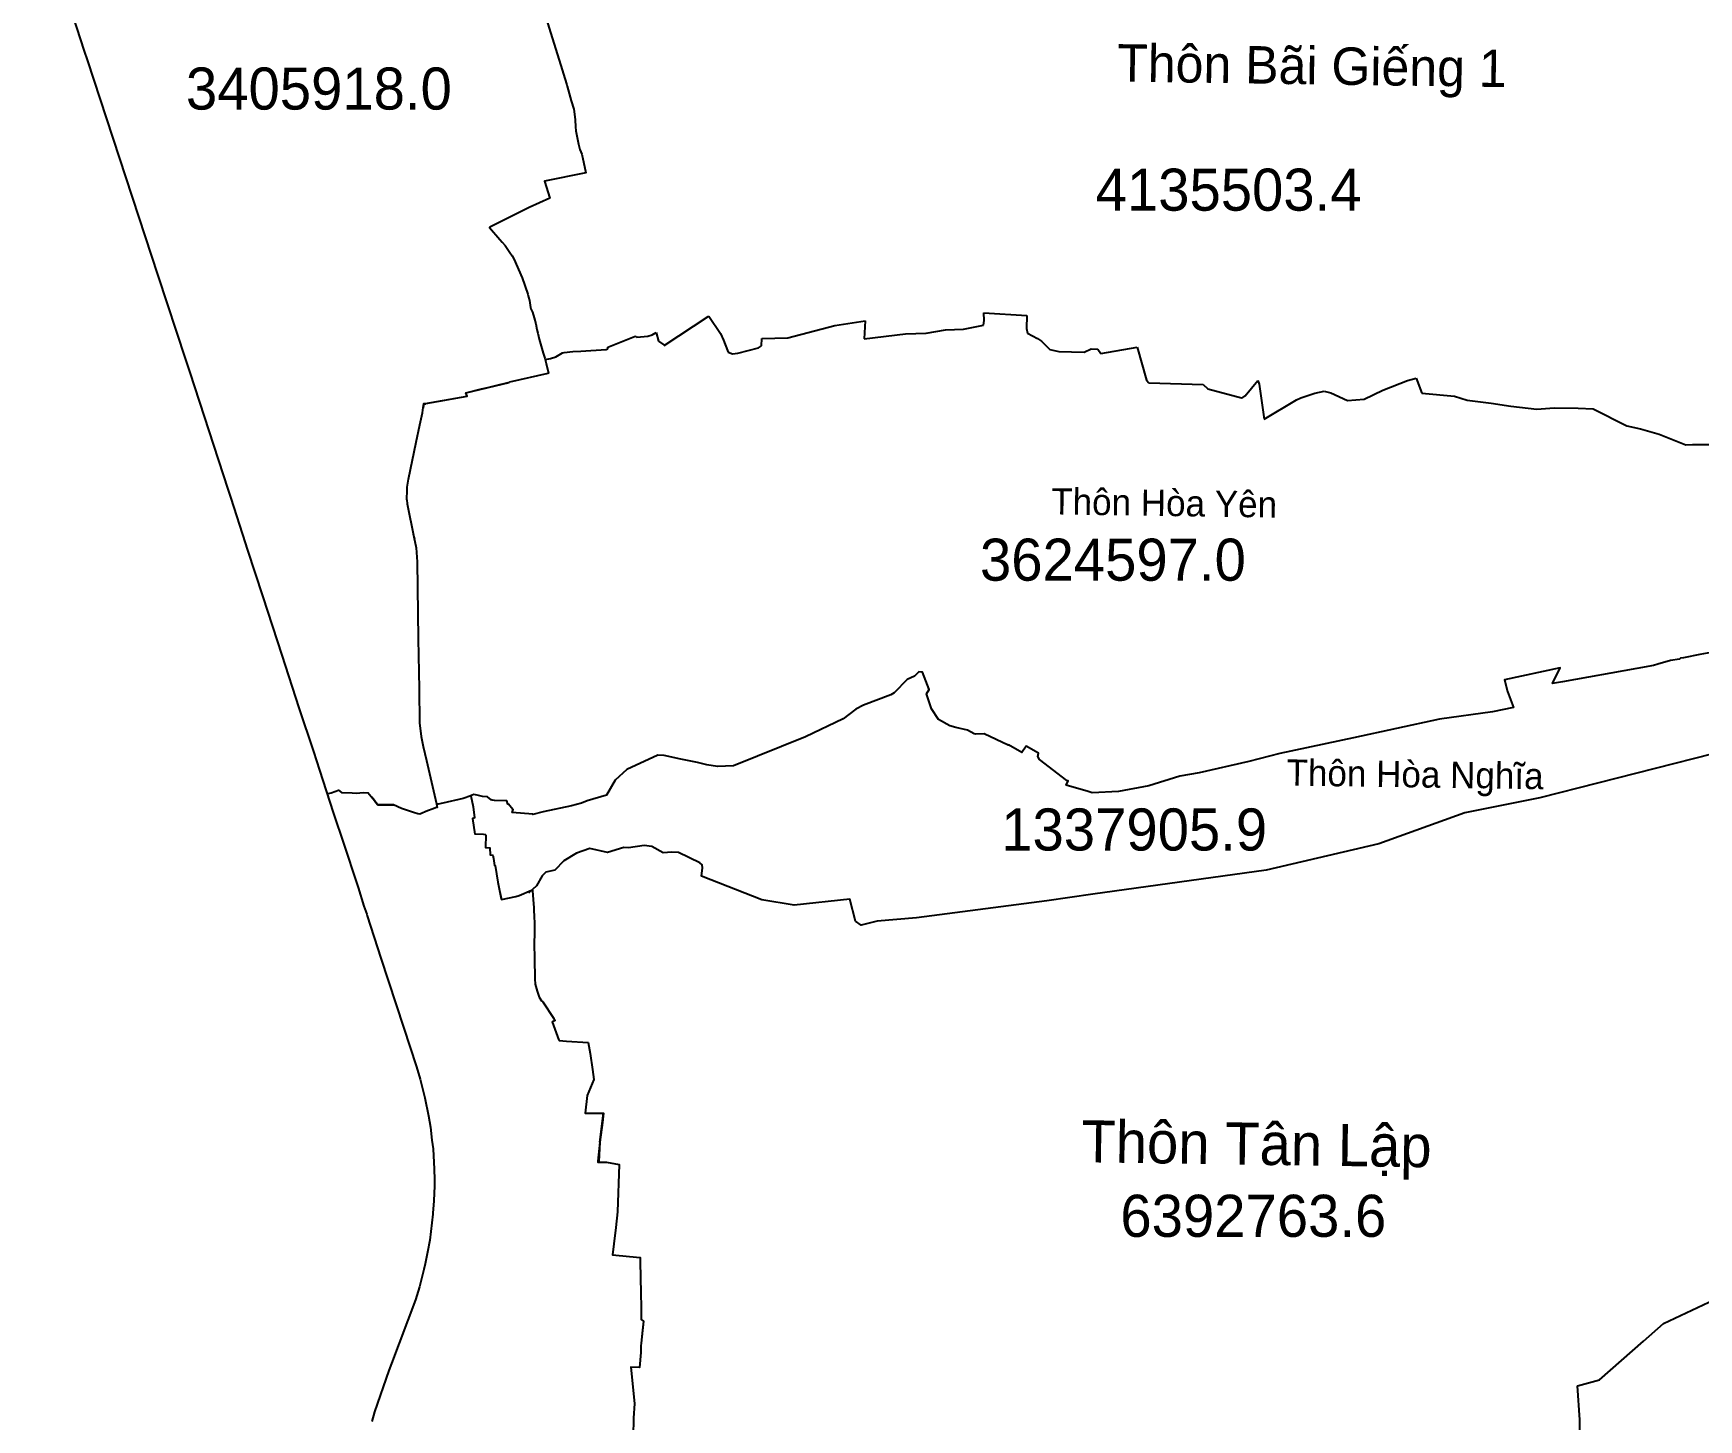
# Model space of a CAD drawing. Extents: x 587838 to 605780, y 1326024 to 1346437.
# Drawn here: x 594084 to 598534, y 1331239 to 1334943 of the extents above; entities that cross this region are included whole.
import ezdxf

# ---------------------------------------------------------------- set-up
doc = ezdxf.new("R2010")
doc.units = 0
for name, color, linetype in [('DIEM', 7, 'Continuous'), ('Level 4', 7, 'Continuous'), ('Level 45', 7, 'Continuous'), ('Level 46', 7, 'Continuous')]:
    doc.layers.add(name, color=color, linetype=linetype)

msp = doc.modelspace()

# ---------------------------------------------------------------- linework, layer by layer
at = {"layer": 'Level 4'}
for p, q in [((595769.6, 1334109), (595887.6, 1334186.1)), ((595887.6, 1334186.1), (595888.9, 1334187)), ((595888.9, 1334187), (595920.6, 1334140.4)), ((596624.9, 1334175.2), (596624, 1334196.3)), ((596624, 1334196.3), (596738.9, 1334188.6)), ((596738.9, 1334188.6), (596737.9, 1334154.1)), ((595619.4, 1334104), (595690.7, 1334133.1)), ((595690.7, 1334133.1), (595695, 1334134.1)), ((595695, 1334134.1), (595696.3, 1334130.6)), ((595696.3, 1334130.6), (595725.7, 1334133.4)), ((595725.7, 1334133.4), (595737.7, 1334137.2)), ((595737.7, 1334137.2), (595748.5, 1334143.6)), ((595748.5, 1334143.6), (595754.9, 1334120.6)), ((595920.6, 1334140.4), (595928.3, 1334123.1)), ((596100.4, 1334129), (596226, 1334161.9)), ((596226, 1334161.9), (596307, 1334175)), ((596307, 1334175), (596303.9, 1334126.6)), ((596303.9, 1334126.6), (596414.6, 1334140.3)), ((596414.6, 1334140.3), (596469.9, 1334141.9)), ((596469.9, 1334141.9), (596521.3, 1334150.7)), ((596521.3, 1334150.7), (596569.5, 1334152.5)), ((596569.5, 1334152.5), (596623.1, 1334163.5)), ((596623.1, 1334163.5), (596624.9, 1334175.2)), ((596737.9, 1334154.1), (596740.5, 1334141.9)), ((596740.5, 1334141.9), (596767.4, 1334127.4)), ((595489.5, 1334084.2), (595498.4, 1334089)), ((595498.4, 1334089), (595502.4, 1334090.2)), ((595502.4, 1334090.2), (595525.5, 1334092.6)), ((595525.5, 1334092.6), (595547.5, 1334093.5)), ((595547.5, 1334093.5), (595614.8, 1334098.5)), ((595614.8, 1334098.5), (595619.4, 1334100.1)), ((595619.4, 1334100.1), (595619.4, 1334104)), ((595754.9, 1334120.6), (595769, 1334110.9)), ((595769, 1334110.9), (595769.6, 1334109)), ((595928.3, 1334123.1), (595939.1, 1334095.2)), ((595939.1, 1334095.2), (595940.7, 1334090.6)), ((595940.7, 1334090.6), (595952.6, 1334086.5)), ((595952.6, 1334086.5), (595966.6, 1334088.4)), ((595966.6, 1334088.4), (596022, 1334102.1)), ((596022, 1334102.1), (596029.8, 1334108)), ((596029.8, 1334108), (596030.4, 1334127.5)), ((596030.4, 1334127.5), (596100.4, 1334129)), ((596767.4, 1334127.4), (596778, 1334120)), ((596778, 1334120), (596800.6, 1334097.9)), ((596800.6, 1334097.9), (596824.3, 1334092.3)), ((596824.3, 1334092.3), (596892.2, 1334090.5)), ((596892.2, 1334090.5), (596910.8, 1334099.5)), ((596910.8, 1334099.5), (596928.6, 1334099.2)), ((596928.6, 1334099.2), (596936.2, 1334087.4)), ((596936.2, 1334087.4), (597033.6, 1334104.4)), ((597033.6, 1334104.4), (597059, 1334016.2)), ((595451.7, 1334071.3), (595465.9, 1334074.3)), ((595465.9, 1334074.3), (595480.3, 1334078.7)), ((595480.3, 1334078.7), (595489.5, 1334084.2)), ((597059, 1334016.2), (597064.5, 1334009.1)), ((597064.5, 1334009.1), (597210.3, 1334004.2)), ((597210.3, 1334004.2), (597222.6, 1333992.7)), ((597322.1, 1333974.6), (597355.9, 1334015)), ((597355.9, 1334015), (597359.3, 1334005.1)), ((597359.3, 1334005.1), (597372.9, 1333912.3)), ((597689.8, 1333989.5), (597755.8, 1334015.3)), ((597755.8, 1334015.3), (597778.9, 1334021.8)), ((597778.9, 1334021.8), (597794.4, 1333981.4)), ((597222.6, 1333992.7), (597312.7, 1333968.7)), ((597312.7, 1333968.7), (597313.5, 1333968)), ((597313.5, 1333968), (597322.1, 1333974.6)), ((597372.9, 1333912.3), (597459, 1333963.4)), ((597459, 1333963.4), (597471.1, 1333968.9)), ((597471.1, 1333968.9), (597508, 1333981)), ((597508, 1333981), (597533.4, 1333986.6)), ((597533.4, 1333986.6), (597551.6, 1333982.3)), ((597551.6, 1333982.3), (597596, 1333962.1)), ((597596, 1333962.1), (597639.9, 1333965.8)), ((597639.9, 1333965.8), (597689.8, 1333989.5)), ((597794.4, 1333981.4), (597881.6, 1333973.4)), ((597881.6, 1333973.4), (597915.7, 1333963.1)), ((597915.7, 1333963.1), (597979.9, 1333955.1)), ((597979.9, 1333955.1), (598032, 1333946.6)), ((598032, 1333946.6), (598102, 1333938.5)), ((598102, 1333938.5), (598148.2, 1333942.4)), ((598148.2, 1333942.4), (598212.5, 1333940.9)), ((598212.5, 1333940.9), (598252.4, 1333939.9)), ((598252.4, 1333939.9), (598342.3, 1333893.9)), ((598342.3, 1333893.9), (598379, 1333886.2)), ((598379, 1333886.2), (598428.8, 1333872)), ((598428.8, 1333872), (598500, 1333843.3)), ((598500, 1333843.3), (598517.4, 1333844.6)), ((598517.4, 1333844.6), (598622.2, 1333844.6)), ((598439.9, 1331495.2), (598622.1, 1331581.5)), ((598386.5, 1331448.3), (598439.9, 1331495.2)), ((598269, 1331345.2), (598386.5, 1331448.3)), ((598210.7, 1331329.1), (598269, 1331345.2)), ((598216.8, 1331238.6), (598210.7, 1331329.1)), ((598217.1, 1331118.5), (598216.8, 1331238.6))]:
    msp.add_line(p, q, dxfattribs=at)
for points in [[(598971.5, 1333363), (598794.9, 1333321), (598788.2, 1333341.8), (598757.1, 1333335.1), (598762.8, 1333313.3), (598693.7, 1333295.4), (598689, 1333313.6), (598631.1, 1333297.9), (598625.9, 1333312.4), (598622.4, 1333311.1), (598585.1, 1333297.8), (598586.2, 1333291.8), (598537.2, 1333283.3), (598493.9, 1333274.5)], [(598493.9, 1333274.5), (598485.6, 1333272.9), (598482.9, 1333270.5), (598458.4, 1333266.9), (598425.1, 1333257), (598413.6, 1333253.6), (598368.9, 1333245.3), (598169.9, 1333210.1), (598143.4, 1333205.3), (598164, 1333247.1), (598015.4, 1333215.6), (598023.2, 1333183.9), (598039.3, 1333141.3), (597983.4, 1333130.1), (597841.3, 1333110.3), (597611.7, 1333060.4), (597414.7, 1333018.9), (597331.7, 1332997), (597199.4, 1332967.3), (597147.6, 1332957.7), (597064.7, 1332932), (596983.8, 1332917.4), (596913, 1332913.8), (596903.1, 1332916.9), (596844.4, 1332933.7), (596849, 1332945.4), (596845.4, 1332946.7), (596773.1, 1333002.4), (596768.3, 1333010.5), (596770.4, 1333019.3), (596737.2, 1333038), (596725.3, 1333021.6), (596689.7, 1333041.4), (596689, 1333040.6), (596624.8, 1333071.2), (596602.5, 1333070.7), (596598.2, 1333071.4), (596580.5, 1333081), (596549.1, 1333087.9), (596533.5, 1333092.9), (596502.5, 1333109.6), (596484.5, 1333138), (596470.8, 1333178.3), (596477.7, 1333189.7), (596460.2, 1333236), (596450, 1333236.9), (596438.6, 1333225.6), (596419.5, 1333216.5), (596384.2, 1333180.6), (596375.2, 1333175.4), (596302.6, 1333148.1), (596281.5, 1333136.9), (596263.1, 1333122.7), (596247.7, 1333111.1), (596147.1, 1333063.3), (595955, 1332985.9), (595912.3, 1332983.9), (595884.1, 1332988.3), (595859, 1332994.9), (595814.5, 1333003.5), (595770, 1333013.2), (595752.9, 1333014.4), (595670.1, 1332975.7), (595638.5, 1332947.1), (595616, 1332907.2), (595563.9, 1332892.4), (595548.6, 1332885.8), (595522.5, 1332878.6), (595446.3, 1332862.9), (595418.9, 1332855.6), (595418.9, 1332856.9), (595363.7, 1332861.1), (595365.9, 1332868.8), (595365.6, 1332869.1), (595353.4, 1332883.5), (595351.6, 1332883.5), (595349.5, 1332892.2), (595316.7, 1332892.8), (595310, 1332893.9), (595307.3, 1332895.2), (595297.5, 1332903), (595284, 1332904), (595269.8, 1332907.7), (595261.5, 1332908.8), (595252.3, 1332905.2)], [(598571.8, 1333017.5), (598109.6, 1332900), (597909.1, 1332860.2), (597679.7, 1332777.7), (597378.1, 1332707), (596915.2, 1332642.9), (596792, 1332625), (596444, 1332579.5), (596339, 1332570.8), (596296, 1332559.9), (596281.1, 1332570.3), (596266, 1332629.4), (596117.5, 1332613.3), (596030.8, 1332627.4), (595869.1, 1332690.7), (595872, 1332713.5), (595871, 1332720.8), (595865.2, 1332726.1), (595808.4, 1332753.9), (595790.2, 1332755.2), (595767, 1332753.4), (595736.6, 1332770.2), (595715.9, 1332772.9), (595674.7, 1332766.6), (595661.6, 1332767.3), (595618, 1332754.5), (595571.5, 1332764.6), (595535.1, 1332752.1), (595501.4, 1332731.7), (595477.6, 1332706.6), (595453.7, 1332702), (595443.8, 1332691.7), (595428.2, 1332664.9), (595407.1, 1332645.5)]]:
    msp.add_lwpolyline(points, dxfattribs=at)
at = {"layer": 'Level 45'}
for p, q in [((594603.9, 1333724.7), (594611.5, 1333701.2)), ((594611.5, 1333701.2), (594650.6, 1333581.3)), ((594650.6, 1333581.3), (594655.7, 1333564.9)), ((594832.6, 1333023.9), (594849, 1332973.7)), ((595073.4, 1332287.1), (595107.9, 1332181.6)), ((595107.9, 1332181.6), (595118.2, 1332148.2)), ((595118.2, 1332148.2), (595130.6, 1332098.6)), ((594995.7, 1331259.5), (594988.5, 1331234.2))]:
    msp.add_line(p, q, dxfattribs=at)
for points in [[(594084.1, 1335313.5), (594159.9, 1335080.7), (594219.9, 1334895)], [(594219.9, 1334895), (594228.1, 1334872.3), (594416.9, 1334295.9)], [(594416.9, 1334295.9), (594490.4, 1334071.6), (594502.1, 1334036.7), (594603.9, 1333724.7)], [(594655.7, 1333564.9), (594697.3, 1333437.6), (594748.5, 1333281)], [(594748.5, 1333281), (594793.9, 1333140.2), (594832.6, 1333023.9)], [(594849, 1332973.7), (594885.1, 1332861), (594889.4, 1332847.2), (594910.2, 1332787.3), (594951.9, 1332660.4), (594967.6, 1332611)], [(594967.6, 1332611), (594974.9, 1332589.5), (594976.5, 1332585), (595012.9, 1332471.9), (595073.4, 1332287.1)], [(595130.6, 1332098.6), (595140, 1332050.6), (595145.3, 1332019.9), (595149.4, 1331985.3), (595152.2, 1331961.9)], [(595152.2, 1331961.9), (595155.4, 1331907.8), (595155.9, 1331880)], [(595155.9, 1331880), (595155.9, 1331863.9), (595154.1, 1331823.3)], [(595154.1, 1331823.3), (595151.9, 1331790.8), (595151.7, 1331787.5)], [(595151.7, 1331787.5), (595143.4, 1331718), (595137.5, 1331686.4), (595130.9, 1331655.2), (595127.7, 1331640.2), (595115.8, 1331593.3), (595105.1, 1331559.1)], [(595105.1, 1331559.1), (595041.1, 1331388.4), (595034, 1331370.5), (594995.7, 1331259.5)]]:
    msp.add_lwpolyline(points, dxfattribs=at)
at = {"layer": 'Level 46'}
for p, q in [((595005, 1332881.8), (594978.2, 1332913.7)), ((595005, 1332881.8), (595046.4, 1332881.1)), ((595598.3, 1331979.9), (595608, 1332057.3)), ((595604.8, 1332033), (595598.3, 1331979.9)), ((595598.3, 1331979.9), (595594.9, 1331928.8)), ((595714.8, 1331501.6), (595708.4, 1331442.7))]:
    msp.add_line(p, q, dxfattribs=at)
for points in [[(595450.6, 1334993.7), (595470.1, 1334930.7), (595488.8, 1334871.1), (595508.5, 1334808.2), (595509.6, 1334805.3), (595510.3, 1334802), (595521.2, 1334762.6), (595528.3, 1334740.5), (595530.8, 1334719.3), (595531.6, 1334711.3), (595532.6, 1334693.4), (595533.9, 1334682.7), (595540.5, 1334646.9), (595544.8, 1334632.3), (595549.4, 1334620.3), (595552.7, 1334607.7), (595559.7, 1334574.4), (595560.1, 1334569.8), (595449.9, 1334548), (595464.7, 1334502.5), (595408.7, 1334477.5), (595304.3, 1334425.2), (595302.8, 1334424.1), (595331, 1334392.4), (595337.3, 1334384.7), (595344.5, 1334375.6), (595357.8, 1334357.5), (595363.9, 1334348.1), (595367.8, 1334340.5), (595390.5, 1334289.6), (595405.2, 1334246.1), (595407, 1334238.3), (595409.7, 1334229), (595412.2, 1334210.2), (595413.3, 1334206.6), (595417.9, 1334197.6), (595422.8, 1334182.7), (595427.3, 1334166.2), (595429.6, 1334151.9), (595431.9, 1334141.4), (595436.2, 1334126.1), (595446.8, 1334088.4), (595450.8, 1334074.8), (595454.6, 1334060.9), (595460.8, 1334034.4), (595459.2, 1334034.2), (595356.9, 1334010.4)], [(595450.6, 1334993.7), (595470.1, 1334930.7), (595488.8, 1334871.1), (595508.5, 1334808.2), (595509.6, 1334805.3), (595510.3, 1334802), (595511.7, 1334796.9)], [(595450.6, 1334993.7), (595470.1, 1334930.7), (595488.8, 1334871.1), (595508.5, 1334808.2), (595509.6, 1334805.3), (595510.3, 1334802), (595511.7, 1334796.9)], [(595507.6, 1334811.1), (595508.5, 1334808.2), (595509.6, 1334805.3), (595510.3, 1334802), (595521.2, 1334762.6), (595528.3, 1334740.5), (595530.8, 1334719.3), (595531.6, 1334711.3), (595532.6, 1334693.4), (595533.9, 1334682.7), (595540.5, 1334646.9), (595544.8, 1334632.3), (595549.4, 1334620.3), (595552.7, 1334607.7), (595559.7, 1334574.4), (595560.1, 1334569.8), (595449.9, 1334548), (595464.7, 1334502.5), (595408.7, 1334477.5), (595304.3, 1334425.2), (595302.8, 1334424.1), (595331, 1334392.4), (595337.3, 1334384.7), (595344.5, 1334375.6), (595357.8, 1334357.5), (595363.9, 1334348.1), (595367.8, 1334340.5), (595390.5, 1334289.6), (595405.2, 1334246.1), (595407, 1334238.3), (595409.7, 1334229), (595412.2, 1334210.2), (595413.3, 1334206.6), (595417.9, 1334197.6), (595422.8, 1334182.7), (595427.3, 1334166.2), (595429.6, 1334151.9), (595431.9, 1334141.4), (595436.2, 1334126.1), (595446.8, 1334088.4), (595450.8, 1334074.8), (595454.6, 1334060.9), (595460.8, 1334034.4), (595459.2, 1334034.2)], [(595507.6, 1334811.1), (595508.5, 1334808.2), (595509.6, 1334805.3), (595510.3, 1334802), (595521.2, 1334762.6), (595528.3, 1334740.5), (595530.8, 1334719.3), (595531.6, 1334711.3), (595532.6, 1334693.4), (595533.9, 1334682.7), (595540.5, 1334646.9), (595544.8, 1334632.3), (595549.4, 1334620.3), (595552.7, 1334607.7), (595559.7, 1334574.4), (595560.1, 1334569.8), (595449.9, 1334548), (595464.7, 1334502.5), (595408.7, 1334477.5), (595304.3, 1334425.2), (595302.8, 1334424.1), (595331, 1334392.4), (595337.3, 1334384.7), (595344.5, 1334375.6), (595357.8, 1334357.5), (595363.9, 1334348.1), (595367.8, 1334340.5), (595390.5, 1334289.6), (595405.2, 1334246.1), (595407, 1334238.3), (595409.7, 1334229), (595412.2, 1334210.2), (595413.3, 1334206.6), (595417.9, 1334197.6), (595422.8, 1334182.7), (595427.3, 1334166.2), (595429.6, 1334151.9), (595431.9, 1334141.4), (595436.2, 1334126.1), (595446.8, 1334088.4), (595450.8, 1334074.8), (595454.6, 1334060.9), (595460.8, 1334034.4), (595459.2, 1334034.2)], [(595133, 1333953.7), (595243.8, 1333973.5), (595240, 1333982.6), (595356.8, 1334010.6)], [(595227.7, 1333970.5), (595243.8, 1333973.4), (595240, 1333982.6), (595355.6, 1334010.3)], [(595227.7, 1333970.5), (595243.8, 1333973.4), (595240, 1333982.6), (595355.6, 1334010.3)], [(595459.2, 1334034.2), (595356.8, 1334010.6)], [(595459.2, 1334034.2), (595356.8, 1334010.6)], [(595081.8, 1333696.2), (595082.6, 1333722.9), (595083.1, 1333730.3), (595086.2, 1333751.5), (595107.3, 1333850.3), (595117.2, 1333896.7), (595123.6, 1333928.9), (595126, 1333942.7), (595127.4, 1333953.9), (595133, 1333953.7)], [(595081.8, 1333696.2), (595082.6, 1333722.9), (595083.1, 1333730.3), (595086.2, 1333751.5), (595107.3, 1333850.3), (595117.2, 1333896.7), (595123.6, 1333928.9), (595126, 1333942.7), (595127.4, 1333953.9), (595133, 1333953.7)], [(595081.8, 1333696.2), (595082.6, 1333722.9), (595083.1, 1333730.3), (595086.2, 1333751.5), (595107.3, 1333850.3), (595117.2, 1333896.7), (595123.6, 1333928.9), (595126, 1333942.7), (595127.4, 1333953.9), (595133, 1333953.7)], [(595081.8, 1333696.2), (595082.6, 1333722.9), (595083.1, 1333730.3), (595086.2, 1333751.5), (595107.3, 1333850.3), (595117.2, 1333896.7), (595123.6, 1333928.9), (595126, 1333942.7), (595127.4, 1333953.9), (595133, 1333953.7)], [(595131.7, 1333953.5), (595243.8, 1333973.5), (595239.9, 1333982.7), (595285.2, 1333993.5)], [(595131.7, 1333953.5), (595243.8, 1333973.5), (595239.9, 1333982.7), (595285.2, 1333993.5)], [(595133, 1333953.7), (595183.5, 1333962.7)], [(595133, 1333953.7), (595183.5, 1333962.7)], [(595126.8, 1333941.3), (595127, 1333942.6), (595128.3, 1333952.9), (595132.9, 1333952.7)], [(595126.8, 1333941.3), (595127, 1333942.6), (595128.3, 1333952.9), (595132.9, 1333952.7)], [(595081.8, 1333696.2), (595083.3, 1333685.4), (595101.1, 1333597.4), (595102.3, 1333591.1)], [(595081.8, 1333696.2), (595083.3, 1333685.4), (595101.1, 1333597.4), (595102.3, 1333591.1)], [(595082, 1333696.2), (595083.3, 1333685.4), (595101.1, 1333597.4), (595107, 1333567.7), (595109.8, 1333530.4), (595112.6, 1333324.8), (595114.9, 1333191.4), (595116.3, 1333100.8), (595120.6, 1333063.7), (595126, 1333037), (595134.6, 1333000)], [(595099.5, 1333605), (595101.1, 1333597.4), (595107, 1333567.7), (595109.8, 1333530.4), (595112.6, 1333324.8), (595114.9, 1333191.4), (595116.3, 1333100.8), (595120.6, 1333063.7), (595126, 1333037), (595134.6, 1333000)], [(595099.5, 1333605), (595101.1, 1333597.4), (595107, 1333567.7), (595109.8, 1333530.4), (595112.6, 1333324.8), (595114.9, 1333191.4), (595116.3, 1333100.8), (595120.6, 1333063.7), (595126, 1333037), (595134.6, 1333000)], [(595114.9, 1333191.4), (595114.9, 1333191.4), (595116.3, 1333100.8), (595120.6, 1333063.7), (595126, 1333037), (595134.6, 1333000)], [(595134.6, 1333000), (595161.6, 1332883.7)], [(595134.6, 1333000), (595161.6, 1332883.7)], [(595134.6, 1333000), (595161.6, 1332883.7)], [(595134.6, 1333000), (595161.6, 1332883.7)], [(595134.6, 1333000), (595161.6, 1332883.7)], [(594869.1, 1332911), (594876.8, 1332912.6), (594879.6, 1332913.6), (594899.5, 1332920.7), (594907.7, 1332914.8), (594935.8, 1332913.9), (594947.7, 1332912.8), (594965.8, 1332914.8), (594978.2, 1332913.7), (594988.2, 1332901.8), (594995.5, 1332893.2), (594999.4, 1332887.4), (595005, 1332881.8)], [(594869.1, 1332911), (594876.8, 1332912.6), (594879.6, 1332913.6), (594899.5, 1332920.7), (594907.7, 1332914.8), (594935.8, 1332913.9), (594947.7, 1332912.8), (594965.8, 1332914.8), (594978.2, 1332913.7), (594988.2, 1332901.8), (594995.5, 1332893.2), (594999.4, 1332887.4), (595005, 1332881.8)], [(595161.6, 1332883.7), (595163.6, 1332874.7), (595158.5, 1332873.6), (595152.3, 1332871.2), (595137.4, 1332865.1), (595117, 1332856.9), (595111.2, 1332857.2), (595100, 1332861), (595067.9, 1332871.9), (595046.4, 1332881.1), (595022.6, 1332881.1), (595005, 1332881.8), (594999.4, 1332887.4), (594995.8, 1332892.8), (594988.2, 1332901.8), (594978.2, 1332913.7)], [(595161.6, 1332883.7), (595163.6, 1332874.7), (595158.5, 1332873.6), (595152.3, 1332871.2), (595137.4, 1332865.1), (595117, 1332856.9), (595111.2, 1332857.2), (595100, 1332861), (595067.9, 1332871.9), (595046.4, 1332881.1), (595022.6, 1332881.1), (595005, 1332881.8), (594999.4, 1332887.4), (594995.8, 1332892.8), (594988.2, 1332901.8), (594978.2, 1332913.7)], [(595161.6, 1332883.7), (595163.6, 1332874.7), (595158.5, 1332873.6), (595152.3, 1332871.2), (595137.4, 1332865.1), (595117, 1332856.9), (595111.2, 1332857.2), (595100, 1332861), (595067.9, 1332871.9), (595046.4, 1332881.1), (595022.6, 1332881.1), (595005, 1332881.8), (594999.4, 1332887.4), (594995.8, 1332892.8), (594988.2, 1332901.8), (594978.2, 1332913.7)], [(595293.6, 1332801.3), (595286.9, 1332801.9), (595265, 1332803), (595258.9, 1332845.2), (595258.7, 1332846), (595264.2, 1332847.5), (595260.5, 1332875), (595254.2, 1332904.5), (595253.6, 1332905.7), (595232.3, 1332898.5), (595178.5, 1332885.7), (595166.1, 1332883.3), (595161.6, 1332883.7)], [(595293.6, 1332801.3), (595286.9, 1332801.9), (595265, 1332803), (595258.9, 1332845.2), (595258.7, 1332846), (595264.2, 1332847.5), (595260.5, 1332875), (595254.2, 1332904.5), (595253.6, 1332905.7), (595232.3, 1332898.5), (595178.5, 1332885.7), (595166.1, 1332883.3), (595161.6, 1332883.7)], [(595293.4, 1332801.3), (595286.9, 1332801.9), (595265, 1332803), (595258.9, 1332845.2), (595258.7, 1332846), (595264.2, 1332847.5), (595260.5, 1332875), (595254.2, 1332904.5), (595253.6, 1332905.7), (595232.3, 1332898.5), (595178.5, 1332885.7), (595166.1, 1332883.3), (595161.6, 1332883.7)], [(595293.6, 1332801.3), (595286.9, 1332801.9), (595265, 1332803), (595258.9, 1332845.2), (595258.7, 1332846), (595264.2, 1332847.5), (595260.5, 1332875), (595254.2, 1332904.5), (595253.6, 1332905.7), (595232.3, 1332898.5), (595178.5, 1332885.7), (595166.1, 1332883.3), (595161.6, 1332883.7)], [(595161.6, 1332883.7), (595163.6, 1332874.7), (595158.5, 1332873.6), (595152.3, 1332871.2), (595137.4, 1332865.1), (595117, 1332856.9), (595111.2, 1332857.2), (595100, 1332861), (595067.9, 1332871.9), (595046.4, 1332881.1), (595022.6, 1332881.1), (595005, 1332881.8)], [(595293.4, 1332801.4), (595292.8, 1332767.3), (595303.7, 1332767), (595304.8, 1332747.8), (595312.3, 1332747.4), (595313.9, 1332738), (595316.2, 1332719.1), (595317.8, 1332719.2), (595321.5, 1332697.5), (595325.4, 1332675.2), (595329.9, 1332652.2), (595334.3, 1332630.7), (595334.8, 1332628.6), (595373.2, 1332636.5), (595382.2, 1332639.3), (595415.4, 1332653.7), (595417, 1332654.6), (595417.8, 1332651.7), (595419.6, 1332628.4), (595421.2, 1332605.9), (595422.7, 1332577.1), (595423.1, 1332571.2), (595423, 1332556.2), (595422.8, 1332493), (595423.1, 1332487.5), (595422.9, 1332470.9), (595423.1, 1332457.7), (595423.8, 1332429.6), (595424.6, 1332416.7), (595425, 1332402.2), (595430.3, 1332383.6), (595436.2, 1332367.5), (595442.4, 1332357.8), (595445.2, 1332354.7), (595475.1, 1332310.3), (595478.5, 1332305.4), (595478.6, 1332304.8), (595471.2, 1332302.1), (595470.8, 1332301.4), (595488.5, 1332253), (595489.3, 1332251.5), (595508.4, 1332249.6), (595566.6, 1332246.8), (595572, 1332216.8), (595578, 1332174.5), (595582.2, 1332147.8), (595564, 1332104.4), (595558.6, 1332057.7), (595608, 1332057.3), (595605, 1332033)], [(595293.4, 1332801.3), (595292.8, 1332767.3), (595303.7, 1332767), (595304.8, 1332747.8), (595312.3, 1332747.4), (595313.9, 1332738), (595316.2, 1332719.1), (595317.8, 1332719.2), (595321.5, 1332697.5), (595325.4, 1332675.2), (595329.9, 1332652.2), (595334.3, 1332630.7), (595334.8, 1332628.6), (595373.2, 1332636.5), (595382.2, 1332639.3), (595415.4, 1332653.7), (595417, 1332654.6), (595417.8, 1332651.7), (595419.6, 1332628.4), (595421.2, 1332605.9), (595422.7, 1332577.1), (595423.1, 1332571.2), (595423, 1332556.2), (595422.8, 1332493), (595423.1, 1332487.5), (595422.9, 1332470.9), (595423.1, 1332457.7), (595423.8, 1332429.6), (595424.6, 1332416.7), (595425, 1332402.2), (595430.3, 1332383.6), (595436.2, 1332367.5), (595442.4, 1332357.8), (595445.2, 1332354.7), (595475.1, 1332310.3), (595478.5, 1332305.4), (595478.6, 1332304.8), (595471.2, 1332302.1), (595470.8, 1332301.4), (595488.5, 1332253), (595489.3, 1332251.5), (595508.4, 1332249.6), (595566.6, 1332246.8), (595572, 1332216.8), (595578, 1332174.5), (595582.2, 1332147.8), (595564, 1332104.4), (595558.6, 1332057.7), (595608, 1332057.3), (595605, 1332033)], [(595293.4, 1332801.3), (595292.8, 1332767.3), (595303.7, 1332767), (595304.8, 1332747.8), (595312.3, 1332747.4), (595313.9, 1332738), (595316.2, 1332719.1), (595317.8, 1332719.2), (595321.5, 1332697.5), (595325.4, 1332675.2), (595329.9, 1332652.2), (595334.3, 1332630.7), (595334.8, 1332628.6), (595373.2, 1332636.5), (595382.2, 1332639.3), (595415.4, 1332653.7), (595417, 1332654.6), (595417.8, 1332651.7), (595419.6, 1332628.4), (595421.2, 1332605.9), (595422.7, 1332577.1), (595423.1, 1332571.2), (595423, 1332556.2), (595422.8, 1332493), (595423.1, 1332487.5), (595422.9, 1332470.9), (595423.1, 1332457.7), (595423.8, 1332429.6), (595424.6, 1332416.7), (595425, 1332402.2), (595430.3, 1332383.6), (595436.2, 1332367.5), (595442.4, 1332357.8), (595445.2, 1332354.7), (595475.1, 1332310.3), (595478.5, 1332305.4), (595478.6, 1332304.8), (595471.2, 1332302.1), (595470.8, 1332301.4), (595488.5, 1332253), (595489.3, 1332251.5), (595508.4, 1332249.6), (595566.6, 1332246.8), (595572, 1332216.8), (595578, 1332174.5), (595582.2, 1332147.8), (595564, 1332104.4), (595558.6, 1332057.7), (595608, 1332057.3), (595605, 1332033)], [(595293.4, 1332801.3), (595292.8, 1332767.3), (595303.7, 1332767), (595304.8, 1332747.8), (595312.3, 1332747.4), (595313.9, 1332738), (595316.2, 1332719.1), (595317.8, 1332719.2), (595321.5, 1332697.5), (595325.4, 1332675.2), (595329.9, 1332652.2), (595334.7, 1332628.6)], [(595578.7, 1332057.5), (595608, 1332057.3), (595598.3, 1331979.9), (595592.9, 1331929.2), (595592.3, 1331927.1), (595615.3, 1331926.8), (595649.2, 1331920.4), (595644.9, 1331793.6), (595640.5, 1331752.1), (595635.4, 1331708.6)], [(595578.7, 1332057.5), (595608, 1332057.3), (595598.3, 1331979.9), (595592.9, 1331929.2), (595592.3, 1331927.1), (595615.3, 1331926.8), (595649.2, 1331920.4), (595644.9, 1331793.6), (595640.5, 1331752.1), (595635.4, 1331708.6)], [(595598.3, 1331979.9), (595598.3, 1331979.9), (595592.9, 1331929.2), (595592.3, 1331927.1), (595615.3, 1331926.8), (595649.2, 1331920.4), (595644.9, 1331793.6), (595640.5, 1331752.1), (595635.4, 1331708.6)], [(595635.4, 1331708.6), (595632, 1331678.7), (595677, 1331674.5), (595705.8, 1331672.4), (595705.4, 1331660.5), (595707, 1331576.9), (595708.2, 1331539.5), (595708.4, 1331505.9), (595714.8, 1331501.6), (595711.4, 1331470.2), (595708.4, 1331442.7), (595707.6, 1331435.8), (595707.3, 1331417.9), (595703.5, 1331378.1), (595680.8, 1331378.9), (595690.2, 1331282.3), (595687.8, 1331243.1), (595687.3, 1331194.4)], [(595635.4, 1331708.6), (595632, 1331678.7), (595677, 1331674.5), (595705.8, 1331672.4), (595705.4, 1331660.5), (595707, 1331576.9), (595708.2, 1331539.5), (595708.4, 1331505.9), (595714.8, 1331501.6), (595714.6, 1331500)], [(595635.4, 1331708.6), (595632, 1331678.7), (595677, 1331674.5), (595705.8, 1331672.4), (595705.4, 1331660.5), (595707, 1331576.9), (595708.2, 1331539.5), (595708.4, 1331505.9), (595714.8, 1331501.6), (595711.4, 1331470.2), (595708.4, 1331442.7), (595707.6, 1331435.8), (595707.3, 1331417.9), (595703.5, 1331378.1), (595680.8, 1331378.9), (595690.2, 1331282.3), (595687.8, 1331243.1), (595687.3, 1331194.4)], [(595714.8, 1331501.6), (595714.8, 1331501.6), (595711.4, 1331470.2), (595708.4, 1331442.7), (595707.6, 1331435.8), (595707.3, 1331417.9), (595703.5, 1331378.1), (595680.8, 1331378.9), (595690.2, 1331282.3), (595687.8, 1331243.1), (595687.3, 1331194.4), (595687, 1331191.2), (595689.5, 1331190), (595701.5, 1331133.3), (595702.8, 1331130.7), (595706.4, 1331128.5), (595779.5, 1331112.8), (595807.8, 1331108.4), (595857.6, 1331100.2), (595904, 1331091.5), (595956.8, 1331082.7)]]:
    msp.add_lwpolyline(points, dxfattribs=at)

# ---------------------------------------------------------------- texts
at = {"layer": 'DIEM'}
for s, p in [('3405918.0', (594491.9, 1334739.1)), ('4135503.4', (596922.7, 1334468.9)), ('3624597.0', (596613.6, 1333480.3)), ('1337905.9', (596670.4, 1332759.4)), ('6392763.6', (596988.8, 1331727.2))]:
    msp.add_text(s, height=112.41, dxfattribs=at).set_placement(p)
at = {"layer": 'Level 4'}
for s, height, p in [('Thôn Bãi Giếng 1', 100, (596979.8, 1334814.1)), ('Thôn Hòa Yên', 70, (596803.6, 1333657.6)), ('Thôn Hòa Nghĩa', 70, (597432.4, 1332933)), ('Thôn Tân Lập', 112.41, (596883.9, 1331926.5))]:
    msp.add_text(s, height=height, rotation=359.1692, dxfattribs=at).set_placement(p)

doc.saveas('drawing.dxf')
